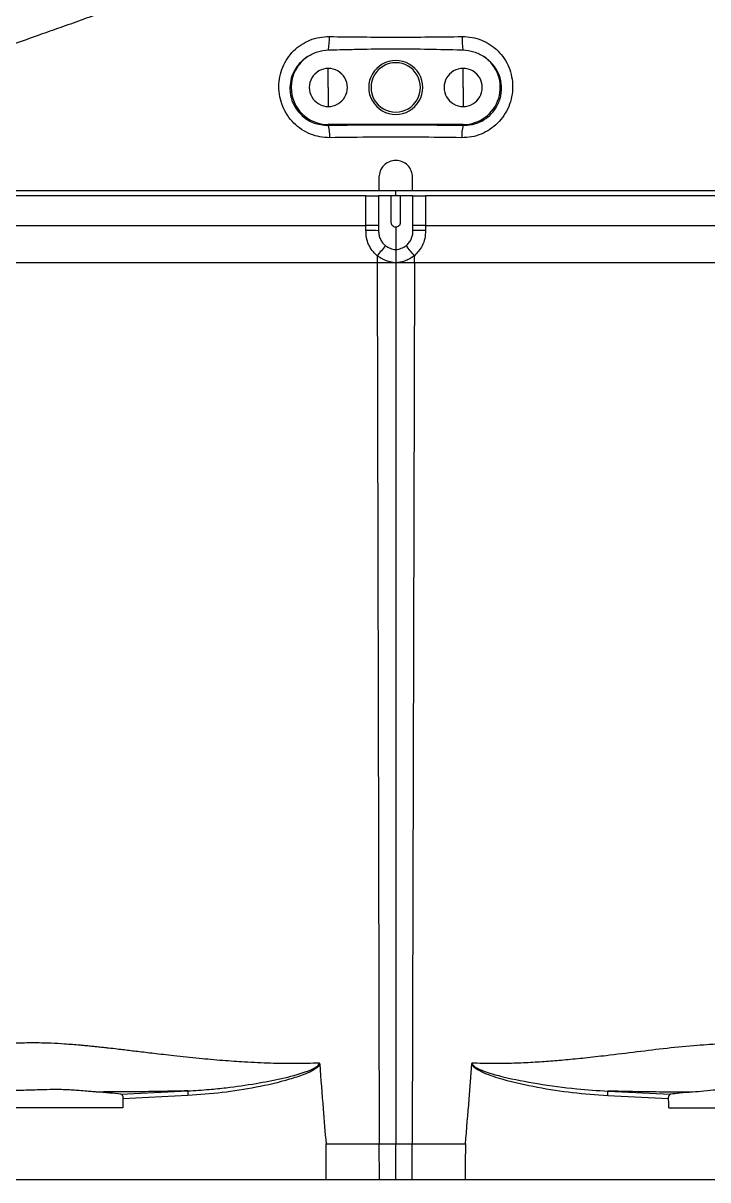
# Model space of a CAD drawing. Header units: millimetres. Extents: x 126 to 938, y 244 to 707.
# Drawn here: x 841.74 to 849.35, y 292.74 to 305.61 of the extents above; entities that cross this region are included whole.
import ezdxf

# ---------------------------------------------------------------- set-up
doc = ezdxf.new("R2010")
doc.units = ezdxf.units.MM

msp = doc.modelspace()

# ---------------------------------------------------------------- linework, layer by layer
at = {"color": 7, "linetype": 'Continuous', "lineweight": 25}
for p, q in [((845.13, 304.89), (845.13, 305.103)), ((846.63, 304.89), (846.63, 305.103)), ((844.717, 304.89), (844.703, 304.89)), ((845.13, 304.89), (845.13, 304.678)), ((846.63, 304.89), (846.63, 304.678)), ((845.13, 304.468), (845.13, 304.477)), ((846.63, 304.477), (845.13, 304.477)), ((846.63, 304.468), (846.63, 304.477)), ((845.693, 303.89), (845.693, 303.74)), ((846.068, 303.74), (846.068, 303.89)), ((845.549, 303.685), (839.934, 303.685)), ((845.693, 303.74), (839.988, 303.74)), ((845.549, 303.355), (845.549, 303.685)), ((845.549, 303.685), (845.689, 303.685)), ((845.689, 303.685), (845.689, 303.355)), ((845.83, 303.685), (845.689, 303.685)), ((846.068, 303.74), (845.693, 303.74)), ((845.83, 303.385), (845.83, 303.685)), ((845.93, 303.685), (845.83, 303.685)), ((845.88, 303.685), (845.88, 303.74)), ((845.93, 303.685), (845.93, 303.385)), ((846.072, 303.685), (845.93, 303.685)), ((851.846, 303.74), (846.068, 303.74)), ((846.072, 303.355), (846.072, 303.685)), ((846.072, 303.685), (846.212, 303.685)), ((846.212, 303.685), (846.212, 303.355)), ((850.776, 303.685), (846.212, 303.685)), ((839.934, 303.355), (845.549, 303.355)), ((845.689, 303.355), (845.549, 303.355)), ((845.689, 303.355), (845.689, 303.297)), ((845.88, 303.335), (845.88, 303.086)), ((846.072, 303.297), (846.072, 303.355)), ((846.212, 303.355), (846.072, 303.355)), ((846.212, 303.355), (850.584, 303.355)), ((845.88, 303.086), (845.88, 302.939)), ((845.673, 302.937), (839.949, 302.937)), ((845.88, 302.937), (845.673, 302.937)), ((845.673, 302.937), (845.697, 293.135)), ((845.88, 302.939), (845.88, 302.937)), ((846.087, 302.937), (845.88, 302.937)), ((845.88, 302.937), (845.88, 293.135)), ((846.087, 302.937), (846.064, 293.135)), ((850.436, 302.937), (846.087, 302.937)), ((842.824, 293.689), (843.567, 293.725)), ((848.24, 293.723), (848.936, 293.689)), ((843.568, 293.672), (842.846, 293.637)), ((848.914, 293.637), (848.239, 293.67)), ((842.843, 293.535), (841.351, 293.535)), ((848.917, 293.535), (850.41, 293.535)), ((845.105, 293.135), (845.697, 293.135)), ((845.697, 293.135), (845.88, 293.135)), ((845.698, 292.735), (845.697, 293.135)), ((845.88, 293.135), (846.064, 293.135)), ((845.88, 292.735), (845.88, 293.135)), ((846.063, 292.735), (846.064, 293.135)), ((846.064, 293.135), (846.656, 293.135)), ((854.1, 292.735), (762.66, 292.735))]:
    msp.add_line(p, q, dxfattribs=at)
at = {"color": 7, "linetype": 'Continuous', "lineweight": 25, "flags": 128}
for points in [[(842.846, 293.637), (842.845, 293.58), (842.843, 293.535)], [(848.917, 293.535), (848.916, 293.592), (848.914, 293.637)], [(845.107, 292.735), (845.106, 292.959), (845.105, 293.135)], [(846.656, 293.135), (846.654, 292.911), (846.653, 292.735)]]:
    msp.add_lwpolyline(points, dxfattribs=at)
at = {"color": 7, "linetype": 'Continuous', "lineweight": 25}
for centre, radius, start, end in [((843.999, 305.446), 1.143, 353.0629, 0.5109), ((847.762, 305.446), 1.143, 179.4838, 186.9332), ((845.13, 304.89), 0.413, 123.9688, 180.0003), ((845.88, 304.89), 0.3, 89.9996, 270.0004), ((845.88, 304.89), 0.275, 89.9992, 270.0008), ((845.88, 304.89), 0.3, 269.9996, 90.0004), ((845.88, 304.89), 0.275, 269.9992, 90.0008), ((846.63, 304.89), 0.413, 270.0001, 56.0333), ((845.13, 304.89), 0.212, 359.9992, 180.0008), ((846.63, 304.89), 0.212, 359.9992, 180.0008), ((845.13, 304.89), 0.413, 180.0006, 269.9999), ((845.13, 304.89), 0.212, 179.9992, 0.0008), ((846.63, 304.89), 0.212, 179.9992, 0.0008), ((844.661, 304.346), 0.485, 358.2728, 14.6542), ((847.098, 304.346), 0.484, 165.3264, 181.7368), ((845.291, 283.532), 19.768, 88.8467, 89.2533), ((846.47, 283.519), 19.782, 90.7468, 91.1532), ((861.208, 290), 20.268, 139.6268, 140.0389), ((830.912, 290.303), 19.798, 39.9562, 40.378), ((982.154, 303.279), 136.482, 180.1098, 180.14373), ((709.606, 303.279), 136.482, 359.85627, 359.8902)]:
    msp.add_arc(centre, radius, start, end, dxfattribs=at)
for points, knots in [([(843.148, 305.944), (843.068, 305.901), (842.907, 305.815), (842.652, 305.737), (842.409, 305.648), (842.177, 305.566), (841.904, 305.469), (841.599, 305.361), (841.269, 305.244), (840.965, 305.136), (840.691, 305.039), (840.449, 304.953), (840.244, 304.88), (840.074, 304.82), (839.94, 304.773), (839.865, 304.746), (839.833, 304.735)], [0, 0, 0, 0, 0.07657, 0.154993, 0.225682, 0.296639, 0.364033, 0.471972, 0.571362, 0.662309, 0.74612, 0.818606, 0.879801, 0.931749, 0.971823, 1, 1, 1, 1]), ([(840.709, 305.4), (840.738, 305.418), (840.799, 305.456), (840.869, 305.496), (840.917, 305.523), (840.943, 305.537), (840.969, 305.551), (840.996, 305.565), (841.023, 305.579), (841.063, 305.6), (841.12, 305.627), (841.193, 305.663), (841.272, 305.699), (841.397, 305.756), (841.584, 305.837), (841.745, 305.903), (841.833, 305.939)], [0, 0, 0, 0, 0.083526, 0.170367, 0.193677, 0.217213, 0.240985, 0.264992, 0.289239, 0.313724, 0.37495, 0.440199, 0.509489, 0.582821, 0.771452, 1, 1, 1, 1]), ([(845.146, 304.331), (845.109, 304.333), (845.036, 304.336), (844.929, 304.369), (844.831, 304.42), (844.744, 304.491), (844.673, 304.578), (844.62, 304.678), (844.588, 304.787), (844.577, 304.899), (844.588, 305.01), (844.62, 305.117), (844.672, 305.214), (844.742, 305.3), (844.827, 305.369), (844.925, 305.42), (845.031, 305.452), (845.105, 305.455), (845.141, 305.456)], [0, 0, 0, 0, 0.0622502, 0.124147, 0.1867722, 0.2495957, 0.3128029, 0.3763246, 0.4395961, 0.503078, 0.5659013, 0.6284292, 0.6904878, 0.7520461, 0.8140345, 0.8757115, 0.9378409, 1, 1, 1, 1]), ([(845.141, 305.456), (845.388, 305.453), (845.88, 305.447), (846.373, 305.453), (846.619, 305.456)], [0, 0, 0, 0, 0.499996, 1, 1, 1, 1]), ([(846.619, 305.456), (846.656, 305.455), (846.73, 305.452), (846.836, 305.42), (846.934, 305.369), (847.019, 305.299), (847.089, 305.214), (847.141, 305.116), (847.173, 305.009), (847.184, 304.898), (847.173, 304.786), (847.14, 304.677), (847.087, 304.578), (847.016, 304.491), (846.929, 304.42), (846.831, 304.368), (846.725, 304.336), (846.651, 304.333), (846.615, 304.331)], [0, 0, 0, 0, 0.062636, 0.124426, 0.186448, 0.248099, 0.309899, 0.371969, 0.434388, 0.497556, 0.560751, 0.624313, 0.687755, 0.750765, 0.813821, 0.876055, 0.938234, 1, 1, 1, 1]), ([(844.899, 305.233), (844.936, 305.254), (845.008, 305.296), (845.091, 305.304), (845.133, 305.308)], [0, 0, 0, 0, 0.498372, 1, 1, 1, 1]), ([(845.133, 305.308), (845.14, 305.308), (845.16, 305.309), (845.224, 305.31), (845.344, 305.313), (845.574, 305.318), (846.001, 305.323), (846.372, 305.314), (846.621, 305.308), (846.627, 305.308)], [0, 0, 0, 0, 0.013619, 0.039683, 0.129134, 0.255416, 0.500044, 0.986342, 1, 1, 1, 1]), ([(846.627, 305.308), (846.669, 305.304), (846.752, 305.296), (846.825, 305.254), (846.861, 305.233)], [0, 0, 0, 0, 0.496975, 1, 1, 1, 1]), ([(844.899, 305.233), (844.872, 305.213), (844.83, 305.182), (844.789, 305.134), (844.771, 305.107), (844.762, 305.093), (844.742, 305.059), (844.713, 304.993), (844.706, 304.925), (844.703, 304.89)], [0, 0, 0, 0, 0.249947, 0.374374, 0.460635, 0.486133, 0.499789, 0.748805, 1, 1, 1, 1]), ([(846.63, 304.468), (846.661, 304.469), (846.701, 304.471), (846.789, 304.491), (846.887, 304.537), (846.988, 304.639), (847.048, 304.764), (847.065, 304.899), (847.036, 305.032), (846.968, 305.151), (846.897, 305.206), (846.861, 305.233)], [0, 0, 0, 0, 0.085257, 0.110986, 0.250383, 0.380792, 0.502401, 0.628019, 0.752521, 0.87622, 1, 1, 1, 1]), ([(844.703, 304.89), (844.704, 304.862), (844.706, 304.806), (844.731, 304.725), (844.77, 304.651), (844.823, 304.587), (844.889, 304.534), (844.988, 304.481), (845.074, 304.473), (845.13, 304.468)], [0, 0, 0, 0, 0.126472, 0.250147, 0.37342, 0.501578, 0.618116, 0.751749, 1, 1, 1, 1]), ([(845.13, 304.468), (845.27, 304.471), (845.55, 304.475), (846.05, 304.476), (846.41, 304.471), (846.63, 304.468)], [0, 0, 0, 0, 0.2800101, 0.5599963, 1, 1, 1, 1]), ([(846.615, 304.331), (846.452, 304.333), (846.125, 304.337), (845.635, 304.337), (845.309, 304.333), (845.146, 304.331)], [0, 0, 0, 0, 0.333336, 0.666664, 1, 1, 1, 1]), ([(846.068, 303.89), (846.065, 303.915), (846.059, 303.964), (846.016, 304.026), (845.954, 304.068), (845.88, 304.082), (845.807, 304.068), (845.745, 304.026), (845.701, 303.964), (845.696, 303.915), (845.693, 303.89)], [0, 0, 0, 0, 0.124976, 0.249852, 0.374764, 0.49978, 0.624846, 0.749919, 0.874918, 1, 1, 1, 1]), ([(845.88, 303.335), (845.873, 303.336), (845.858, 303.338), (845.842, 303.351), (845.832, 303.368), (845.831, 303.38), (845.83, 303.385)], [0, 0, 0, 0, 0.270286, 0.562394, 0.789746, 1, 1, 1, 1]), ([(845.93, 303.385), (845.929, 303.378), (845.928, 303.363), (845.914, 303.347), (845.897, 303.337), (845.886, 303.336), (845.88, 303.335)], [0, 0, 0, 0, 0.270236, 0.562459, 0.789787, 1, 1, 1, 1]), ([(845.549, 303.299), (845.549, 303.31), (845.549, 303.328), (845.549, 303.347), (845.549, 303.355)], [0, 0, 0, 0, 0.559996, 1, 1, 1, 1]), ([(845.673, 303.017), (845.654, 303.036), (845.615, 303.073), (845.576, 303.143), (845.552, 303.219), (845.55, 303.273), (845.549, 303.299)], [0, 0, 0, 0, 0.249029, 0.498965, 0.748709, 1, 1, 1, 1]), ([(845.689, 303.297), (845.69, 303.28), (845.692, 303.247), (845.707, 303.201), (845.732, 303.16), (845.755, 303.139), (845.767, 303.129)], [0, 0, 0, 0, 0.260079, 0.51341, 0.759559, 1, 1, 1, 1]), ([(845.994, 303.129), (846.005, 303.139), (846.029, 303.16), (846.053, 303.201), (846.069, 303.247), (846.071, 303.28), (846.072, 303.297)], [0, 0, 0, 0, 0.240441, 0.48659, 0.739921, 1, 1, 1, 1]), ([(846.212, 303.299), (846.21, 303.269), (846.207, 303.21), (846.172, 303.108), (846.12, 303.052), (846.088, 303.017)], [0, 0, 0, 0, 0.281659, 0.561171, 1, 1, 1, 1]), ([(846.212, 303.355), (846.212, 303.345), (846.212, 303.326), (846.212, 303.307), (846.212, 303.299)], [0, 0, 0, 0, 0.560004, 1, 1, 1, 1]), ([(845.767, 303.129), (845.784, 303.118), (845.819, 303.096), (845.859, 303.089), (845.88, 303.086)], [0, 0, 0, 0, 0.48735, 1, 1, 1, 1]), ([(845.88, 303.086), (845.901, 303.089), (845.942, 303.096), (845.977, 303.118), (845.994, 303.129)], [0, 0, 0, 0, 0.51265, 1, 1, 1, 1]), ([(845.88, 302.939), (845.838, 302.945), (845.763, 302.956), (845.701, 302.999), (845.673, 303.017)], [0, 0, 0, 0, 0.559126, 1, 1, 1, 1]), ([(846.088, 303.017), (846.052, 302.994), (845.988, 302.953), (845.913, 302.943), (845.88, 302.939)], [0, 0, 0, 0, 0.56009, 1, 1, 1, 1]), ([(840.595, 294.214), (840.605, 294.209), (840.626, 294.197), (840.666, 294.189), (840.714, 294.184), (840.768, 294.185), (840.828, 294.188), (840.895, 294.194), (840.979, 294.202), (841.093, 294.215), (841.238, 294.23), (841.417, 294.247), (841.618, 294.259), (841.83, 294.264), (842.025, 294.26), (842.204, 294.25), (842.328, 294.24), (842.419, 294.232), (842.469, 294.227), (842.521, 294.222), (842.575, 294.216), (842.63, 294.21), (842.699, 294.203), (842.801, 294.191), (842.909, 294.178), (843.013, 294.165), (843.098, 294.155), (843.194, 294.144), (843.299, 294.132), (843.466, 294.113), (843.686, 294.089), (843.949, 294.066), (844.214, 294.047), (844.484, 294.034), (844.76, 294.03), (844.941, 294.035), (845.03, 294.037)], [0, 0, 0, 0, 0.007307, 0.016172, 0.027057, 0.04032, 0.052197, 0.067221, 0.085959, 0.109021, 0.144339, 0.18423, 0.230451, 0.279738, 0.327273, 0.361471, 0.40038, 0.411392, 0.42275, 0.434468, 0.446545, 0.458991, 0.471804, 0.493674, 0.527747, 0.544957, 0.564295, 0.585819, 0.609591, 0.635671, 0.699352, 0.758797, 0.813493, 0.878133, 0.940377, 1, 1, 1, 1]), ([(846.731, 294.037), (846.805, 294.035), (846.951, 294.031), (847.167, 294.034), (847.375, 294.043), (847.577, 294.056), (847.778, 294.073), (847.992, 294.094), (848.257, 294.124), (848.561, 294.162), (848.899, 294.203), (849.213, 294.236), (849.417, 294.246), (849.509, 294.251)], [0, 0, 0, 0, 0.080293, 0.15613, 0.233054, 0.304296, 0.373303, 0.450564, 0.535491, 0.66048, 0.780161, 0.901134, 1, 1, 1, 1]), ([(843.567, 293.725), (843.647, 293.73), (843.79, 293.738), (844.043, 293.765), (844.311, 293.803), (844.609, 293.86), (844.818, 293.913), (844.95, 293.965), (844.999, 293.99), (845.023, 294.014), (845.029, 294.027), (845.03, 294.034), (845.03, 294.037)], [0, 0, 0, 0, 0.157713, 0.281767, 0.503146, 0.69176, 0.880046, 0.926658, 0.972133, 0.986445, 0.993328, 1, 1, 1, 1]), ([(845.034, 294.022), (845.029, 294.012), (845.017, 293.993), (844.985, 293.968), (844.933, 293.938), (844.836, 293.897), (844.631, 293.83), (844.327, 293.761), (843.95, 293.7), (843.695, 293.682), (843.568, 293.672)], [0, 0, 0, 0, 0.021792, 0.043781, 0.078301, 0.140002, 0.250134, 0.499981, 0.749872, 1, 1, 1, 1]), ([(845.03, 294.037), (845.031, 294.034), (845.033, 294.029), (845.034, 294.024), (845.034, 294.022)], [0, 0, 0, 0, 0.55957, 1, 1, 1, 1]), ([(845.034, 294.022), (845.047, 293.856), (845.07, 293.561), (845.094, 293.265), (845.105, 293.135)], [0, 0, 0, 0, 0.56, 1, 1, 1, 1]), ([(846.656, 293.135), (846.669, 293.301), (846.694, 293.596), (846.717, 293.892), (846.727, 294.022)], [0, 0, 0, 0, 0.560003, 1, 1, 1, 1]), ([(846.727, 294.022), (846.727, 294.025), (846.728, 294.03), (846.73, 294.035), (846.731, 294.037)], [0, 0, 0, 0, 0.499939, 1, 1, 1, 1]), ([(848.239, 293.67), (848.108, 293.679), (847.846, 293.698), (847.457, 293.759), (847.128, 293.831), (846.901, 293.904), (846.795, 293.956), (846.746, 293.989), (846.733, 294.011), (846.727, 294.022)], [0, 0, 0, 0, 0.2501054, 0.4999764, 0.7497477, 0.8899751, 0.9515829, 0.9758384, 1, 1, 1, 1]), ([(846.731, 294.037), (846.731, 294.034), (846.731, 294.026), (846.738, 294.013), (846.758, 293.994), (846.806, 293.966), (846.912, 293.925), (847.134, 293.864), (847.472, 293.8), (847.862, 293.747), (848.125, 293.73), (848.24, 293.723)], [0, 0, 0, 0, 0.0066673, 0.0135757, 0.0280317, 0.0582711, 0.1201914, 0.2455995, 0.4969029, 0.7786563, 1, 1, 1, 1]), ([(842.55, 293.712), (842.536, 293.713), (842.501, 293.716), (842.438, 293.721), (842.365, 293.728), (842.288, 293.734), (842.217, 293.738), (842.12, 293.74), (841.99, 293.739), (841.828, 293.733), (841.714, 293.73), (841.657, 293.728)], [0, 0, 0, 0, 0.046361, 0.116783, 0.214116, 0.293384, 0.373667, 0.454704, 0.619183, 0.809271, 1, 1, 1, 1]), ([(843.567, 293.725), (843.469, 293.723), (843.279, 293.719), (843.013, 293.715), (842.772, 293.713), (842.624, 293.713), (842.55, 293.712)], [0, 0, 0, 0, 0.288911, 0.562763, 0.781954, 1, 1, 1, 1]), ([(842.824, 293.689), (842.782, 293.693), (842.691, 293.703), (842.599, 293.709), (842.55, 293.712)], [0, 0, 0, 0, 0.463722, 1, 1, 1, 1]), ([(843.567, 293.725), (843.567, 293.723), (843.567, 293.718), (843.567, 293.706), (843.567, 293.691), (843.568, 293.679), (843.568, 293.672)], [0, 0, 0, 0, 0.101132, 0.325475, 0.64048, 1, 1, 1, 1]), ([(848.239, 293.67), (848.239, 293.676), (848.24, 293.688), (848.24, 293.704), (848.241, 293.715), (848.24, 293.721), (848.24, 293.723)], [0, 0, 0, 0, 0.359531, 0.674542, 0.89883, 1, 1, 1, 1]), ([(849.182, 293.711), (849.101, 293.711), (848.933, 293.711), (848.619, 293.715), (848.386, 293.72), (848.24, 293.723)], [0, 0, 0, 0, 0.258544, 0.533773, 1, 1, 1, 1]), ([(849.182, 293.711), (849.133, 293.707), (849.051, 293.702), (848.969, 293.692), (848.936, 293.689)], [0, 0, 0, 0, 0.597158, 1, 1, 1, 1]), ([(849.752, 293.74), (849.699, 293.741), (849.597, 293.743), (849.449, 293.736), (849.312, 293.722), (849.224, 293.714), (849.182, 293.711)], [0, 0, 0, 0, 0.277408, 0.537076, 0.778891, 1, 1, 1, 1]), ([(842.824, 293.689), (842.827, 293.687), (842.835, 293.684), (842.84, 293.675), (842.843, 293.665), (842.845, 293.656), (842.846, 293.647), (842.846, 293.64), (842.846, 293.637)], [0, 0, 0, 0, 0.1610329, 0.3786547, 0.5181598, 0.6669348, 0.831263, 1, 1, 1, 1]), ([(848.914, 293.637), (848.914, 293.64), (848.914, 293.647), (848.915, 293.656), (848.917, 293.665), (848.921, 293.675), (848.926, 293.684), (848.933, 293.687), (848.936, 293.689)], [0, 0, 0, 0, 0.168055, 0.331782, 0.48062, 0.620369, 0.838888, 1, 1, 1, 1])]:
    msp.add_open_spline(points, degree=3, knots=knots, dxfattribs=at)

doc.saveas('drawing.dxf')
